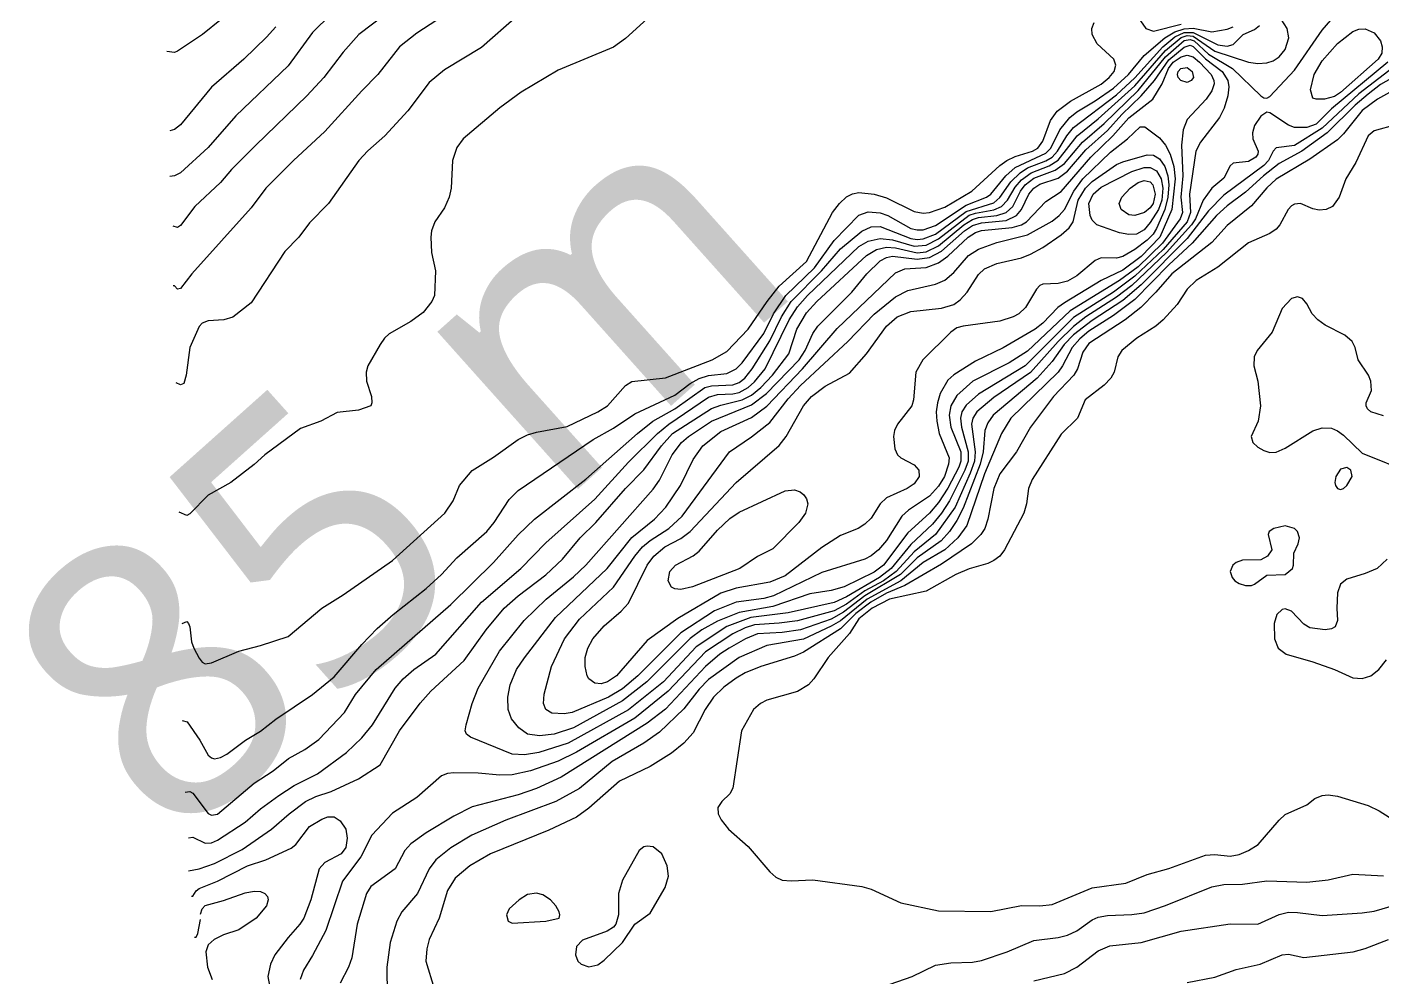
# Model space of a CAD drawing. Extents: x 474277 to 475042, y 254928 to 255625.
# Drawn here: x 474279.16 to 474313.04, y 255362.24 to 255386 of the extents above; entities that cross this region are included whole.
import ezdxf

# ---------------------------------------------------------------- set-up
doc = ezdxf.new("R2010")
doc.units = 0
doc.header["$MEASUREMENT"] = 0
doc.layers.add('BaseMapV2_DTM_export_MonNov09090547073261 — entities', color=1, linetype='CONTINUOUS')
doc.styles.get("Standard").update_dxf_attribs({"font": 'romans.shx'})

msp = doc.modelspace()

# ---------------------------------------------------------------- linework, layer by layer
at = {"layer": 'BaseMapV2_DTM_export_MonNov09090547073261 — entities', "color": 15, "linetype": 'Continuous', "true_color": 0xb7484b}
for points in [[(474288.438, 255386.571, 84.75), (474287.45, 255385.816, 84.75), (474287.058, 255385.374, 84.75), (474286.573, 255384.742, 84.75), (474286.145, 255384.282, 84.75), (474284.869, 255383.055, 84.75), (474284.265, 255382.442, 84.75), (474283.991, 255382.116, 84.75), (474283.351, 255381.522, 84.75), (474282.994, 255381.042, 84.75), (474282.918, 255380.996, 84.75), (474282.803, 255381.031, 84.75)], [(474289.898, 255386.506, 84.5), (474288.898, 255385.85, 84.5), (474288.463, 255385.509, 84.5), (474287.918, 255384.819, 84.5), (474287.518, 255384.415, 84.5), (474286.598, 255383.391, 84.5), (474285.814, 255382.672, 84.5), (474285.119, 255381.982, 84.5), (474284.758, 255381.488, 84.5), (474283.271, 255379.835, 84.5), (474282.994, 255379.467, 84.5), (474282.918, 255379.453, 84.5), (474282.841, 255379.538, 84.5), (474282.803, 255379.538, 84.5)], [(474284.015, 255386.199, 85.5), (474283.539, 255385.816, 85.5), (474282.918, 255385.399, 85.5), (474282.841, 255385.366, 85.5), (474282.649, 255385.396, 85.5)], [(474286.752, 255386.328, 85), (474286.291, 255385.87, 85), (474285.678, 255385.038, 85), (474284.375, 255383.787, 85), (474283.684, 255382.992, 85), (474282.994, 255382.365, 85), (474282.841, 255382.284, 85), (474282.726, 255382.269, 85)], [(474291.399, 255386.276, 84.25), (474290.509, 255385.49, 84.25), (474289.589, 255384.94, 84.25), (474289.205, 255384.623, 84.25), (474288.668, 255383.915, 84.25), (474288.093, 255383.285, 84.25), (474287.672, 255382.914, 84.25), (474287.443, 255382.672, 84.25), (474286.687, 255381.598, 84.25), (474286.215, 255381.111, 84.25), (474285.943, 255380.755, 84.25), (474285.601, 255380.393, 84.25), (474284.758, 255379.114, 84.25), (474284.298, 255378.75, 84.25), (474284.07, 255378.685, 84.25), (474283.684, 255378.666, 84.25), (474283.531, 255378.6, 84.25), (474283.454, 255378.522, 84.25), (474283.22, 255377.995, 84.25), (474283.129, 255377.305, 84.25), (474283.071, 255377.092, 84.25), (474282.994, 255377.066, 84.25), (474282.879, 255377.116, 84.25)], [(474294.649, 255386.214, 84), (474294.112, 255385.715, 84), (474293.806, 255385.503, 84), (474292.426, 255384.928, 84), (474291.505, 255384.38, 84), (474290.969, 255383.984, 84), (474290.056, 255383.209, 84), (474289.895, 255382.995, 84), (474289.786, 255382.672, 84), (474289.752, 255381.982, 84), (474289.704, 255381.752, 84), (474289.589, 255381.49, 84), (474289.345, 255381.138, 84), (474289.262, 255380.908, 84), (474289.243, 255380.755, 84), (474289.266, 255380.372, 84), (474289.362, 255379.912, 84), (474289.339, 255379.298, 84), (474289.271, 255379.145, 84), (474289.052, 255378.871, 84), (474288.745, 255378.647, 84), (474288.208, 255378.333, 84), (474288.086, 255378.225, 84), (474287.982, 255378.071, 84), (474287.674, 255377.535, 84), (474287.627, 255377.381, 84), (474287.641, 255377.151, 84), (474287.765, 255376.768, 84), (474287.774, 255376.615, 84), (474287.744, 255376.538, 84), (474287.442, 255376.431, 84), (474286.905, 255376.371, 84), (474286.497, 255376.154, 84), (474285.985, 255375.97, 84), (474285.095, 255375.311, 84), (474284.835, 255375.074, 84), (474284.247, 255374.621, 84), (474283.684, 255374.302, 84), (474283.224, 255373.837, 84), (474283.148, 255373.799, 84), (474282.956, 255373.882, 84)], [(474283.033, 255371.093, 84), (474283.148, 255371.145, 84), (474283.187, 255371.094, 84), (474283.226, 255371.017, 84), (474283.269, 255370.634, 84), (474283.321, 255370.48, 84), (474283.454, 255370.229, 84), (474283.531, 255370.134, 84), (474283.608, 255370.09, 84), (474283.761, 255370.11, 84), (474284.451, 255370.407, 84), (474284.988, 255370.543, 84), (474285.678, 255370.775, 84), (474286.521, 255371.482, 84), (474287.058, 255371.812, 84), (474288.285, 255372.675, 84), (474289.596, 255373.854, 84), (474289.807, 255374.161, 84), (474289.964, 255374.544, 84), (474290.279, 255374.924, 84), (474290.815, 255375.253, 84), (474291.429, 255375.697, 84), (474291.659, 255375.811, 84), (474291.889, 255375.882, 84), (474292.656, 255376.019, 84), (474293.422, 255376.39, 84), (474293.658, 255376.538, 84), (474294.112, 255377.046, 84), (474294.266, 255377.142, 84), (474295.109, 255377.238, 84), (474296.278, 255377.688, 84), (474296.643, 255377.898, 84), (474297.179, 255378.452, 84), (474297.648, 255379.145, 84), (474297.952, 255379.528, 84), (474298.635, 255380.142, 84), (474299.286, 255381.368, 84), (474299.454, 255381.598, 84), (474299.633, 255381.763, 84), (474299.786, 255381.84, 84), (474299.94, 255381.868, 84), (474300.323, 255381.831, 84), (474300.63, 255381.734, 84), (474301.32, 255381.397, 84), (474301.55, 255381.349, 84), (474301.703, 255381.367, 84), (474302.087, 255381.507, 84), (474302.762, 255381.905, 84), (474303.467, 255382.548, 84), (474303.638, 255382.672, 84), (474303.85, 255382.773, 84), (474304.282, 255382.902, 84), (474304.412, 255382.979, 84), (474304.54, 255383.153, 84), (474304.727, 255383.669, 84), (474304.898, 255383.899, 84), (474305.23, 255384.151, 84), (474305.997, 255384.576, 84), (474306.195, 255384.742, 84), (474306.321, 255384.896, 84), (474306.366, 255385.049, 84), (474306.316, 255385.202, 84), (474305.895, 255385.586, 84), (474305.767, 255385.816, 84), (474305.766, 255385.969, 84), (474305.824, 255386.122, 84)], [(474283.186, 255364.914, 85), (474283.454, 255364.962, 85), (474283.838, 255365.097, 85), (474284.528, 255365.444, 85), (474285.267, 255365.957, 85), (474285.706, 255366.34, 85), (474286.111, 255366.647, 85), (474286.368, 255366.775, 85), (474286.752, 255366.894, 85), (474287.442, 255367.213, 85), (474287.978, 255367.564, 85), (474288.465, 255368.41, 85), (474288.975, 255369.101, 85), (474289.246, 255369.407, 85), (474290.078, 255370.174, 85), (474290.625, 255370.94, 85), (474291.076, 255371.477, 85), (474291.429, 255371.789, 85), (474292.119, 255372.313, 85), (474292.533, 255372.704, 85), (474292.981, 255373.241, 85), (474293.367, 255373.624, 85), (474294.11, 255374.468, 85), (474294.572, 255374.941, 85), (474295.009, 255375.541, 85), (474295.287, 255375.848, 85), (474296.259, 255376.469, 85), (474296.489, 255376.558, 85), (474297.026, 255376.684, 85), (474297.256, 255376.805, 85), (474297.49, 255376.998, 85), (474297.786, 255377.305, 85), (474298.193, 255377.841, 85), (474298.389, 255378.455, 85), (474298.636, 255378.864, 85), (474298.893, 255379.145, 85), (474300.129, 255380.295, 85), (474300.386, 255380.448, 85), (474300.63, 255380.501, 85), (474300.86, 255380.484, 85), (474301.397, 255380.36, 85), (474301.627, 255380.389, 85), (474301.933, 255380.539, 85), (474302.563, 255381.062, 85), (474302.777, 255381.197, 85), (474302.93, 255381.243, 85), (474303.39, 255381.291, 85), (474303.623, 255381.368, 85), (474303.788, 255381.522, 85), (474303.98, 255381.905, 85), (474304.094, 255382.059, 85), (474304.31, 255382.225, 85), (474304.847, 255382.426, 85), (474305.077, 255382.595, 85), (474305.529, 255383.132, 85), (474306.074, 255383.594, 85), (474306.917, 255384.423, 85), (474307.607, 255385.263, 85), (474308.067, 255385.666, 85), (474308.221, 255385.694, 85), (474308.319, 255385.662, 85), (474308.681, 255385.33, 85), (474309.276, 255384.972, 85), (474309.984, 255384.285, 85), (474310.061, 255384.236, 85), (474310.138, 255384.229, 85), (474310.214, 255384.268, 85), (474310.828, 255384.931, 85), (474311.518, 255385.931, 85), (474311.901, 255386.37, 85)], [(474283.186, 255365.743, 84.75), (474283.301, 255365.753, 84.75), (474283.608, 255365.602, 84.75), (474283.761, 255365.613, 84.75), (474283.914, 255365.681, 84.75), (474284.605, 255366.131, 84.75), (474284.988, 255366.461, 84.75), (474285.447, 255366.8, 84.75), (474285.831, 255367.046, 84.75), (474286.411, 255367.337, 84.75), (474287.135, 255367.873, 84.75), (474287.518, 255368.241, 84.75), (474287.787, 255368.564, 84.75), (474288.357, 255369.484, 84.75), (474288.551, 255369.714, 84.75), (474288.819, 255369.944, 84.75), (474289.372, 255370.327, 84.75), (474290.509, 255371.631, 84.75), (474291.494, 255372.474, 84.75), (474292.119, 255373.115, 84.75), (474293.346, 255374.201, 84.75), (474294.189, 255375.132, 84.75), (474294.906, 255375.848, 84.75), (474295.192, 255376.078, 84.75), (474296.183, 255376.753, 84.75), (474296.413, 255376.817, 84.75), (474296.796, 255376.838, 84.75), (474296.949, 255376.873, 84.75), (474297.177, 255376.998, 84.75), (474297.333, 255377.137, 84.75), (474297.601, 255377.458, 84.75), (474298.197, 255378.685, 84.75), (474298.406, 255379.009, 84.75), (474298.654, 255379.298, 84.75), (474299.94, 255380.522, 84.75), (474300.17, 255380.652, 84.75), (474300.477, 255380.717, 84.75), (474300.783, 255380.684, 84.75), (474301.32, 255380.525, 84.75), (474301.627, 255380.555, 84.75), (474301.933, 255380.71, 84.75), (474302.7, 255381.299, 84.75), (474302.854, 255381.356, 84.75), (474303.314, 255381.435, 84.75), (474303.506, 255381.522, 84.75), (474303.656, 255381.675, 84.75), (474303.85, 255382.005, 84.75), (474304.004, 255382.19, 84.75), (474304.245, 255382.365, 84.75), (474304.694, 255382.533, 84.75), (474304.924, 255382.676, 84.75), (474305.394, 255383.285, 84.75), (474305.921, 255383.71, 84.75), (474306.841, 255384.538, 84.75), (474307.607, 255385.417, 84.75), (474307.991, 255385.742, 84.75), (474308.144, 255385.792, 84.75), (474308.298, 255385.778, 84.75), (474308.834, 255385.401, 84.75), (474309.678, 255385.125, 84.75), (474309.908, 255385.094, 84.75), (474310.138, 255385.112, 84.75), (474310.291, 255385.163, 84.75), (474310.444, 255385.261, 84.75), (474310.598, 255385.448, 84.75), (474310.684, 255385.739, 84.75), (474310.64, 255385.969, 84.75), (474310.498, 255386.199, 84.75)], [(474306.846, 255386.352, 84), (474307.112, 255385.969, 84), (474307.301, 255385.904, 84), (474307.991, 255386.08, 84)], [(474285.371, 255386.013, 85.25), (474285.141, 255385.749, 85.25), (474284.573, 255385.202, 85.25), (474283.761, 255384.502, 85.25), (474282.994, 255383.564, 85.25), (474282.841, 255383.442, 85.25), (474282.726, 255383.407, 85.25)], [(474283.033, 255368.67, 84.25), (474283.155, 255368.64, 84.25), (474283.472, 255368.18, 84.25), (474283.684, 255367.802, 84.25), (474283.761, 255367.735, 84.25), (474283.838, 255367.713, 84.25), (474283.991, 255367.751, 84.25), (474284.145, 255367.834, 84.25), (474284.617, 255368.18, 84.25), (474284.988, 255368.403, 84.25), (474285.371, 255368.705, 84.25), (474286.291, 255369.32, 84.25), (474286.828, 255369.764, 84.25), (474287.518, 255370.571, 84.25), (474287.902, 255370.968, 84.25), (474288.301, 255371.324, 84.25), (474289.128, 255371.97, 84.25), (474289.51, 255372.321, 84.25), (474289.895, 255372.739, 84.25), (474290.645, 255373.394, 84.25), (474290.828, 255373.624, 84.25), (474291.199, 255374.199, 84.25), (474291.429, 255374.422, 84.25), (474293.303, 255375.694, 84.25), (474293.806, 255375.981, 84.25), (474294.342, 255376.338, 84.25), (474295.339, 255376.806, 84.25), (474295.723, 255377.094, 84.25), (474295.953, 255377.221, 84.25), (474296.183, 255377.292, 84.25), (474296.643, 255377.348, 84.25), (474296.879, 255377.458, 84.25), (474297.029, 255377.611, 84.25), (474297.563, 255378.348, 84.25), (474297.806, 255378.838, 84.25), (474298.116, 255379.298, 84.25), (474298.832, 255379.988, 84.25), (474299.326, 255380.671, 84.25), (474299.94, 255381.299, 84.25), (474300.17, 255381.385, 84.25), (474300.477, 255381.362, 84.25), (474300.668, 255381.292, 84.25), (474301.243, 255380.973, 84.25), (474301.397, 255380.935, 84.25), (474301.55, 255380.939, 84.25), (474301.857, 255381.048, 84.25), (474302.623, 255381.551, 84.25), (474303.134, 255381.752, 84.25), (474303.237, 255381.831, 84.25), (474303.616, 255382.289, 84.25), (474303.85, 255382.497, 84.25), (474304.617, 255382.85, 84.25), (474304.735, 255382.979, 84.25), (474304.964, 255383.439, 84.25), (474305.209, 255383.745, 84.25), (474305.384, 255383.885, 84.25), (474305.844, 255384.157, 84.25), (474306.304, 255384.476, 84.25), (474306.678, 255384.819, 84.25), (474307.071, 255385.295, 84.25), (474307.583, 255385.739, 84.25), (474307.837, 255385.888, 84.25), (474308.067, 255385.962, 84.25), (474308.298, 255385.977, 84.25), (474308.758, 255385.883, 84.25), (474309.141, 255385.955, 84.25), (474309.294, 255386.011, 84.25)], [(474283.109, 255366.877, 84.5), (474283.224, 255366.895, 84.5), (474283.301, 255366.858, 84.5), (474283.684, 255366.351, 84.5), (474283.761, 255366.308, 84.5), (474283.914, 255366.33, 84.5), (474284.835, 255367.102, 84.5), (474285.303, 255367.413, 84.5), (474285.687, 255367.72, 84.5), (474286.099, 255367.95, 84.5), (474286.445, 255368.198, 84.5), (474287.085, 255368.87, 84.5), (474287.365, 255369.321, 84.5), (474287.88, 255369.944, 84.5), (474289.742, 255371.571, 84.5), (474290.815, 255372.618, 84.5), (474291.429, 255373.313, 84.5), (474291.84, 255373.701, 84.5), (474293.116, 255374.708, 84.5), (474294.407, 255375.848, 84.5), (474294.797, 255376.154, 84.5), (474295.339, 255376.46, 84.5), (474296.095, 255376.998, 84.5), (474296.259, 255377.04, 84.5), (474296.796, 255377.065, 84.5), (474296.949, 255377.124, 84.5), (474297.092, 255377.228, 84.5), (474297.275, 255377.458, 84.5), (474297.716, 255378.158, 84.5), (474298.009, 255378.761, 84.5), (474298.253, 255379.145, 84.5), (474299.007, 255379.912, 84.5), (474299.48, 255380.46, 84.5), (474300.016, 255380.9, 84.5), (474300.247, 255381.008, 84.5), (474300.477, 255381.016, 84.5), (474301.243, 255380.721, 84.5), (474301.397, 255380.693, 84.5), (474301.55, 255380.709, 84.5), (474301.857, 255380.83, 84.5), (474302.623, 255381.396, 84.5), (474303.314, 255381.615, 84.5), (474303.467, 255381.745, 84.5), (474303.742, 255382.135, 84.5), (474303.971, 255382.365, 84.5), (474304.157, 255382.485, 84.5), (474304.617, 255382.661, 84.5), (474304.77, 255382.755, 84.5), (474304.909, 255382.902, 84.5), (474305.134, 255383.285, 84.5), (474305.307, 255383.492, 84.5), (474306.381, 255384.307, 84.5), (474306.841, 255384.734, 84.5), (474307.535, 255385.509, 84.5), (474307.837, 255385.762, 84.5), (474308.067, 255385.867, 84.5), (474308.298, 255385.873, 84.5), (474308.911, 255385.56, 84.5), (474309.141, 255385.53, 84.5), (474309.294, 255385.573, 84.5), (474309.542, 255385.816, 84.5), (474309.831, 255385.947, 84.5), (474309.955, 255386.046, 84.5)], [(474311.579, 255384.205, 85.25), (474311.365, 255384.201, 85.25), (474311.288, 255384.23, 85.25), (474311.228, 255384.435, 85.25), (474311.318, 255384.819, 85.25), (474311.518, 255385.159, 85.25), (474311.901, 255385.598, 85.25), (474312.285, 255385.896, 85.25), (474312.438, 255385.955, 85.25), (474312.591, 255385.962, 85.25), (474312.821, 255385.864, 85.25), (474312.974, 255385.662, 85.25), (474313.02, 255385.509, 85.25), (474313.01, 255385.356, 85.25), (474312.921, 255385.202, 85.25), (474311.978, 255384.372, 85.25), (474311.825, 255384.272, 85.25), (474311.579, 255384.205, 85.25)], [(474291.946, 255367.873, 85.25), (474291.582, 255367.815, 85.25), (474291.275, 255367.828, 85.25), (474290.239, 255368.257, 85.25), (474290.133, 255368.333, 85.25), (474290.102, 255368.41, 85.25), (474290.129, 255368.564, 85.25), (474290.277, 255369.1, 85.25), (474290.425, 255369.484, 85.25), (474290.965, 255370.404, 85.25), (474291.576, 255371.171, 85.25), (474292.131, 255371.707, 85.25), (474292.809, 255372.26, 85.25), (474293.118, 255372.551, 85.25), (474294.803, 255374.458, 85.25), (474294.956, 255374.683, 85.25), (474295.276, 255375.311, 85.25), (474295.507, 255375.618, 85.25), (474295.684, 255375.771, 85.25), (474296.256, 255376.154, 85.25), (474297.256, 255376.565, 85.25), (474297.631, 255376.845, 85.25), (474298.453, 255377.688, 85.25), (474298.599, 255377.918, 85.25), (474298.79, 255378.349, 85.25), (474298.913, 255378.531, 85.25), (474299.764, 255379.375, 85.25), (474300.143, 255379.835, 85.25), (474300.477, 255380.16, 85.25), (474300.63, 255380.245, 85.25), (474300.783, 255380.277, 85.25), (474301.397, 255380.203, 85.25), (474301.703, 255380.242, 85.25), (474302.01, 255380.404, 85.25), (474302.579, 255380.908, 85.25), (474302.777, 255381.047, 85.25), (474303.007, 255381.111, 85.25), (474303.62, 255381.167, 85.25), (474303.88, 255381.292, 85.25), (474304.003, 255381.445, 85.25), (474304.186, 255381.829, 85.25), (474304.31, 255381.975, 85.25), (474304.464, 255382.074, 85.25), (474304.924, 255382.23, 85.25), (474305.154, 255382.405, 85.25), (474305.614, 255382.933, 85.25), (474306.151, 255383.418, 85.25), (474306.515, 255383.822, 85.25), (474306.999, 255384.282, 85.25), (474307.325, 255384.666, 85.25), (474307.684, 255385.19, 85.25), (474308.067, 255385.503, 85.25), (474308.221, 255385.549, 85.25), (474308.298, 255385.52, 85.25), (474308.604, 255385.214, 85.25), (474309.018, 255384.896, 85.25), (474309.164, 255384.666, 85.25), (474309.189, 255384.512, 85.25), (474309.164, 255384.282, 85.25), (474309.066, 255383.975, 85.25), (474308.949, 255383.745, 85.25), (474308.477, 255383.132, 85.25), (474308.359, 255382.902, 85.25), (474308.207, 255381.829, 85.25), (474308.227, 255381.368, 85.25), (474308.142, 255381.138, 85.25), (474307.545, 255380.448, 85.25), (474306.841, 255379.781, 85.25), (474306.304, 255379.381, 85.25), (474305.307, 255378.745, 85.25), (474304.099, 255377.535, 85.25), (474302.93, 255376.827, 85.25), (474302.623, 255376.553, 85.25), (474302.516, 255376.384, 85.25), (474302.483, 255376.231, 85.25), (474302.51, 255376.001, 85.25), (474302.676, 255375.388, 85.25), (474302.669, 255375.158, 85.25), (474302.593, 255374.928, 85.25), (474302.206, 255374.161, 85.25), (474302.009, 255373.854, 85.25), (474301.78, 255373.581, 85.25), (474301.243, 255373.072, 85.25), (474300.745, 255372.474, 85.25), (474300.458, 255372.244, 85.25), (474299.633, 255371.76, 85.25), (474299.326, 255371.62, 85.25), (474298.176, 255371.364, 85.25), (474297.239, 255371.247, 85.25), (474296.643, 255371.023, 85.25), (474295.876, 255370.516, 85.25), (474295.057, 255369.637, 85.25), (474294.189, 255368.936, 85.25), (474292.679, 255368.103, 85.25), (474291.946, 255367.873, 85.25)], [(474313.161, 255385.126, 85), (474311.748, 255383.959, 85), (474311.365, 255383.577, 85), (474311.135, 255383.495, 85), (474310.828, 255383.495, 85), (474310.674, 255383.554, 85), (474310.214, 255383.861, 85), (474310.138, 255383.875, 85), (474309.984, 255383.78, 85), (474309.831, 255383.548, 85), (474309.774, 255383.362, 85), (474309.79, 255383.209, 85), (474309.916, 255382.902, 85), (474309.909, 255382.825, 85), (474309.857, 255382.749, 85), (474309.678, 255382.647, 85), (474309.294, 255382.599, 85), (474309.218, 255382.536, 85), (474309.064, 255382.232, 85), (474308.758, 255381.977, 85), (474308.545, 255381.675, 85), (474308.353, 255381.215, 85), (474308.255, 255381.062, 85), (474307.625, 255380.372, 85), (474306.764, 255379.547, 85), (474306.381, 255379.251, 85), (474305.614, 255378.763, 85), (474305.307, 255378.523, 85), (474304.922, 255378.148, 85), (474304.234, 255377.368, 85), (474303.314, 255376.745, 85), (474302.892, 255376.384, 85), (474302.793, 255376.231, 85), (474302.757, 255376.078, 85), (474302.849, 255375.388, 85), (474302.828, 255375.158, 85), (474302.721, 255374.851, 85), (474302.345, 255374.008, 85), (474301.857, 255373.323, 85), (474301.32, 255372.887, 85), (474300.871, 255372.397, 85), (474300.557, 255372.167, 85), (474300.093, 255371.912, 85), (474299.633, 255371.583, 85), (474299.326, 255371.413, 85), (474298.406, 255371.167, 85), (474297.946, 255371.101, 85), (474297.333, 255371.067, 85), (474297.103, 255370.992, 85), (474296.796, 255370.836, 85), (474296.106, 255370.388, 85), (474295.178, 255369.407, 85), (474294.342, 255368.727, 85), (474292.886, 255367.883, 85), (474292.426, 255367.659, 85), (474291.735, 255367.417, 85), (474291.275, 255367.317, 85), (474290.969, 255367.305, 85), (474290.432, 255367.359, 85), (474289.819, 255367.363, 85), (474289.665, 255367.347, 85), (474289.512, 255367.289, 85), (474288.898, 255366.749, 85), (474288.285, 255366.356, 85), (474287.77, 255365.803, 85), (474287.498, 255365.266, 85), (474287.035, 255364.653, 85), (474286.625, 255363.426, 85), (474286.291, 255362.797, 85), (474286.06, 255362.429, 85), (474285.981, 255362.199, 85)], [(474313.435, 255385.105, 84.75), (474312.438, 255384.336, 84.75), (474311.518, 255383.48, 84.75), (474310.828, 255383.041, 84.75), (474310.368, 255382.983, 84.75), (474310.291, 255382.901, 84.75), (474310.174, 255382.672, 84.75), (474310.061, 255382.546, 84.75), (474309.064, 255381.807, 84.75), (474308.681, 255381.41, 84.75), (474308.144, 255380.721, 84.75), (474306.994, 255379.56, 84.75), (474306.534, 255379.174, 84.75), (474305.767, 255378.672, 84.75), (474305.307, 255378.309, 84.75), (474305.074, 255378.071, 84.75), (474304.77, 255377.642, 84.75), (474304.393, 255377.228, 84.75), (474303.298, 255376.308, 84.75), (474303.16, 255376.113, 84.75), (474303.088, 255375.924, 84.75), (474303.045, 255375.388, 84.75), (474302.971, 255375.081, 84.75), (474302.547, 255373.982, 84.75), (474302.393, 255373.672, 84.75), (474302.204, 255373.394, 84.75), (474302.001, 255373.164, 84.75), (474301.397, 255372.737, 84.75), (474300.982, 255372.321, 84.75), (474300.093, 255371.792, 84.75), (474299.556, 255371.379, 84.75), (474299.25, 255371.207, 84.75), (474298.483, 255370.934, 84.75), (474298.023, 255370.87, 84.75), (474297.409, 255370.834, 84.75), (474297.106, 255370.71, 84.75), (474296.699, 255370.48, 84.75), (474296.466, 255370.327, 84.75), (474296.106, 255370.019, 84.75), (474295.109, 255368.957, 84.75), (474294.649, 255368.601, 84.75), (474292.502, 255367.253, 84.75), (474291.889, 255366.976, 84.75), (474291.429, 255366.817, 84.75), (474290.279, 255366.514, 84.75), (474289.819, 255366.279, 84.75), (474289.128, 255365.866, 84.75), (474288.745, 255365.586, 84.75), (474288.597, 255365.42, 84.75), (474288.354, 255364.96, 84.75), (474287.748, 255364.521, 84.75), (474287.641, 255364.346, 84.75), (474287.405, 255363.58, 84.75), (474287.275, 255362.736, 84.75), (474287.192, 255362.506, 84.75), (474286.982, 255362.103, 84.75)], [(474292.33, 255368.333, 85.5), (474291.965, 255368.29, 85.5), (474291.659, 255368.332, 85.5), (474291.441, 255368.487, 85.5), (474291.264, 255368.717, 85.5), (474291.182, 255368.947, 85.5), (474291.172, 255369.254, 85.5), (474291.232, 255369.56, 85.5), (474291.387, 255369.944, 85.5), (474291.582, 255370.239, 85.5), (474292.358, 255371.247, 85.5), (474293.652, 255372.469, 85.5), (474294.266, 255373.244, 85.5), (474294.833, 255373.701, 85.5), (474295.118, 255374.008, 85.5), (474295.486, 255374.544, 85.5), (474295.799, 255375.192, 85.5), (474296.045, 255375.541, 85.5), (474296.489, 255375.894, 85.5), (474297.256, 255376.243, 85.5), (474297.64, 255376.532, 85.5), (474298.535, 255377.458, 85.5), (474299.403, 255378.467, 85.5), (474300.86, 255379.862, 85.5), (474301.09, 255379.965, 85.5), (474301.627, 255379.999, 85.5), (474301.933, 255380.108, 85.5), (474302.163, 255380.277, 85.5), (474302.67, 255380.755, 85.5), (474302.854, 255380.874, 85.5), (474303.007, 255380.917, 85.5), (474303.774, 255380.991, 85.5), (474304.004, 255381.062, 85.5), (474304.133, 255381.138, 85.5), (474304.617, 255381.643, 85.5), (474305, 255381.896, 85.5), (474305.735, 255382.749, 85.5), (474306.29, 255383.285, 85.5), (474306.687, 255383.735, 85.5), (474307.288, 255384.205, 85.5), (474307.518, 255384.589, 85.5), (474307.679, 255384.972, 85.5), (474307.799, 255385.126, 85.5), (474307.991, 255385.257, 85.5), (474308.144, 255385.304, 85.5), (474308.298, 255385.26, 85.5), (474308.455, 255385.126, 85.5), (474308.748, 255384.819, 85.5), (474308.815, 255384.666, 85.5), (474308.816, 255384.589, 85.5), (474308.758, 255384.415, 85.5), (474308.622, 255384.205, 85.5), (474308.144, 255383.696, 85.5), (474308.042, 255383.439, 85.5), (474308.003, 255383.055, 85.5), (474308.036, 255382.289, 85.5), (474307.988, 255381.752, 85.5), (474308.027, 255381.368, 85.5), (474307.974, 255381.215, 85.5), (474307.525, 255380.602, 85.5), (474306.917, 255380.012, 85.5), (474306.457, 255379.671, 85.5), (474305.223, 255378.915, 85.5), (474304.157, 255377.901, 85.5), (474303.697, 255377.609, 85.5), (474302.793, 255377.151, 85.5), (474302.393, 255376.794, 85.5), (474302.239, 255376.538, 85.5), (474302.195, 255376.308, 85.5), (474302.24, 255376, 85.5), (474302.487, 255375.388, 85.5), (474302.488, 255375.158, 85.5), (474302.439, 255375.004, 85.5), (474302.163, 255374.478, 85.5), (474301.933, 255374.118, 85.5), (474301.703, 255373.856, 85.5), (474301.167, 255373.365, 85.5), (474300.555, 255372.551, 85.5), (474300.323, 255372.378, 85.5), (474299.576, 255372.014, 85.5), (474299.25, 255371.922, 85.5), (474298.713, 255371.837, 85.5), (474297.793, 255371.519, 85.5), (474296.949, 255371.373, 85.5), (474296.413, 255371.155, 85.5), (474296.02, 255370.94, 85.5), (474295.723, 255370.724, 85.5), (474294.644, 255369.637, 85.5), (474294.036, 255369.163, 85.5), (474292.809, 255368.487, 85.5), (474292.33, 255368.333, 85.5)], [(474313.435, 255384.83, 84.5), (474312.975, 255384.566, 84.5), (474312.668, 255384.328, 84.5), (474312.339, 255384.052, 84.5), (474311.642, 255383.362, 84.5), (474311.007, 255382.902, 84.5), (474310.444, 255382.597, 84.5), (474310.05, 255382.289, 84.5), (474309.601, 255381.882, 84.5), (474309.141, 255381.54, 84.5), (474308.881, 255381.292, 84.5), (474308.273, 255380.602, 84.5), (474307.684, 255380.064, 84.5), (474306.841, 255379.196, 84.5), (474306.304, 255378.797, 84.5), (474305.691, 255378.401, 84.5), (474305.46, 255378.212, 84.5), (474305.271, 255377.995, 84.5), (474305.03, 255377.535, 84.5), (474304.918, 255377.381, 84.5), (474303.738, 255376.231, 84.5), (474303.508, 255375.848, 84.5), (474303.084, 255374.84, 84.5), (474302.64, 255373.547, 84.5), (474302.412, 255373.241, 84.5), (474302.087, 255372.936, 84.5), (474301.55, 255372.623, 84.5), (474300.992, 255372.167, 84.5), (474300.15, 255371.707, 84.5), (474299.48, 255371.164, 84.5), (474299.25, 255371.029, 84.5), (474298.56, 255370.701, 84.5), (474297.64, 255370.546, 84.5), (474296.949, 255370.246, 84.5), (474296.183, 255369.7, 84.5), (474295.953, 255369.455, 84.5), (474295.569, 255368.965, 84.5), (474294.956, 255368.381, 84.5), (474294.572, 255368.105, 84.5), (474293.778, 255367.643, 84.5), (474292.962, 255366.972, 84.5), (474292.371, 255366.647, 84.5), (474291.122, 255366.18, 84.5), (474290.274, 255365.803, 84.5), (474289.742, 255365.493, 84.5), (474289.367, 255365.19, 84.5), (474289.208, 255364.96, 84.5), (474288.909, 255364.346, 84.5), (474288.525, 255363.886, 84.5), (474288.397, 255363.656, 84.5), (474288.233, 255363.12, 84.5), (474288.143, 255362.506, 84.5), (474288.155, 255361.816, 84.5)], [(474308.248, 255384.666, 85.75), (474308.144, 255384.621, 85.75), (474307.983, 255384.666, 85.75), (474307.92, 255384.742, 85.75), (474307.904, 255384.819, 85.75), (474307.92, 255384.896, 85.75), (474307.984, 255384.972, 85.75), (474308.144, 255384.993, 85.75), (474308.266, 255384.896, 85.75), (474308.301, 255384.742, 85.75), (474308.248, 255384.666, 85.75)], [(474313.665, 255384.627, 84.25), (474312.898, 255384.202, 84.25), (474312.515, 255383.922, 84.25), (474312.055, 255383.339, 84.25), (474311.901, 255383.19, 84.25), (474311.211, 255382.704, 84.25), (474310.368, 255382.202, 84.25), (474310.138, 255381.983, 84.25), (474309.754, 255381.534, 84.25), (474309.141, 255381.048, 84.25), (474308.758, 255380.623, 84.25), (474307.761, 255379.837, 84.25), (474307.365, 255379.375, 84.25), (474306.987, 255378.991, 84.25), (474306.597, 255378.685, 84.25), (474305.691, 255378.094, 84.25), (474305.537, 255377.878, 84.25), (474305.405, 255377.458, 84.25), (474305.314, 255377.305, 84.25), (474304.806, 255376.768, 84.25), (474304.229, 255376.001, 84.25), (474303.881, 255375.388, 84.25), (474303.467, 255374.84, 84.25), (474303.313, 255374.468, 84.25), (474303.16, 255373.701, 84.25), (474303.088, 255373.471, 84.25), (474302.991, 255373.317, 84.25), (474302.754, 255373.087, 84.25), (474302.01, 255372.579, 84.25), (474301.09, 255372.05, 84.25), (474300.63, 255371.858, 84.25), (474300.238, 255371.631, 84.25), (474299.863, 255371.347, 84.25), (474299.48, 255370.964, 84.25), (474298.56, 255370.376, 84.25), (474298.33, 255370.278, 84.25), (474297.495, 255370.02, 84.25), (474297.103, 255369.86, 84.25), (474296.873, 255369.733, 84.25), (474296.566, 255369.504, 84.25), (474296.313, 255369.254, 84.25), (474296.098, 255368.947, 84.25), (474295.799, 255368.363, 84.25), (474295.566, 255368.103, 84.25), (474295.263, 255367.855, 84.25), (474294.726, 255367.52, 84.25), (474293.959, 255367.155, 84.25), (474293.192, 255366.477, 84.25), (474292.886, 255366.255, 84.25), (474292.196, 255365.928, 84.25), (474290.739, 255365.34, 84.25), (474290.221, 255365.036, 84.25), (474289.853, 255364.73, 84.25), (474289.665, 255364.425, 84.25), (474289.451, 255363.733, 84.25), (474289.205, 255363.196, 84.25), (474289.142, 255362.966, 84.25), (474289.122, 255362.659, 84.25), (474289.325, 255361.969, 84.25)], [(474292.778, 255368.87, 85.75), (474292.579, 255368.837, 85.75), (474292.272, 255368.857, 85.75), (474292.122, 255368.947, 85.75), (474292.058, 255369.1, 85.75), (474292.08, 255369.33, 85.75), (474292.264, 255370.02, 85.75), (474292.589, 255370.71, 85.75), (474292.962, 255371.202, 85.75), (474293.806, 255372.004, 85.75), (474294.342, 255372.782, 85.75), (474294.533, 255373.011, 85.75), (474294.726, 255373.171, 85.75), (474295.196, 255373.471, 85.75), (474295.523, 255373.778, 85.75), (474296.707, 255375.388, 85.75), (474297.256, 255375.76, 85.75), (474297.716, 255376.122, 85.75), (474298.176, 255376.708, 85.75), (474298.483, 255377.046, 85.75), (474299.668, 255378.148, 85.75), (474300.323, 255378.827, 85.75), (474300.86, 255379.262, 85.75), (474301.167, 255379.423, 85.75), (474301.857, 255379.577, 85.75), (474302.087, 255379.678, 85.75), (474302.317, 255379.871, 85.75), (474302.68, 255380.295, 85.75), (474302.93, 255380.456, 85.75), (474303.39, 255380.623, 85.75), (474304.157, 255380.813, 85.75), (474304.77, 255381.157, 85.75), (474304.945, 255381.292, 85.75), (474305.077, 255381.445, 85.75), (474305.317, 255381.905, 85.75), (474305.54, 255382.212, 85.75), (474306.227, 255382.876, 85.75), (474306.653, 255383.209, 85.75), (474306.974, 255383.515, 85.75), (474307.084, 255383.515, 85.75), (474307.454, 255383.236, 85.75), (474307.607, 255383.053, 85.75), (474307.724, 255382.825, 85.75), (474307.815, 255382.519, 85.75), (474307.847, 255382.212, 85.75), (474307.766, 255381.445, 85.75), (474307.463, 255380.755, 85.75), (474306.994, 255380.266, 85.75), (474306.534, 255379.927, 85.75), (474305.997, 255379.671, 85.75), (474305.077, 255379.113, 85.75), (474304.913, 255378.991, 85.75), (474304.54, 255378.607, 85.75), (474304.349, 255378.455, 85.75), (474303.544, 255377.986, 85.75), (474302.854, 255377.655, 85.75), (474302.317, 255377.315, 85.75), (474302.163, 255377.178, 85.75), (474301.975, 255376.845, 85.75), (474301.905, 255376.615, 85.75), (474301.876, 255376.384, 85.75), (474301.889, 255376.154, 85.75), (474301.951, 255375.848, 85.75), (474302.196, 255375.234, 85.75), (474302.183, 255375.081, 85.75), (474302.08, 255374.774, 85.75), (474301.933, 255374.529, 85.75), (474301.703, 255374.279, 85.75), (474301.179, 255373.931, 85.75), (474301.013, 255373.783, 85.75), (474300.63, 255373.171, 85.75), (474300.432, 255372.934, 85.75), (474300.247, 255372.786, 85.75), (474300.093, 255372.708, 85.75), (474299.02, 255372.375, 85.75), (474297.809, 255371.784, 85.75), (474297.563, 255371.724, 85.75), (474296.873, 255371.631, 85.75), (474296.336, 255371.414, 85.75), (474295.493, 255370.859, 85.75), (474294.418, 255369.79, 85.75), (474294.036, 255369.461, 85.75), (474293.683, 255369.254, 85.75), (474292.778, 255368.87, 85.75)], [(474313.358, 255383.56, 84), (474312.821, 255383.413, 84), (474312.668, 255383.286, 84), (474312.361, 255382.621, 84), (474312.11, 255382.212, 84), (474311.942, 255381.752, 84), (474311.774, 255381.522, 84), (474311.616, 255381.445, 84), (474311.441, 255381.432, 84), (474311.288, 255381.463, 84), (474310.981, 255381.591, 84), (474310.828, 255381.579, 84), (474310.751, 255381.536, 84), (474310.665, 255381.445, 84), (474310.458, 255381.062, 84), (474310.368, 255380.953, 84), (474310.214, 255380.848, 84), (474309.678, 255380.611, 84), (474308.911, 255380.001, 84), (474308.374, 255379.67, 84), (474308.146, 255379.452, 84), (474307.893, 255379.068, 84), (474307.544, 255378.685, 84), (474307.361, 255378.531, 84), (474306.89, 255378.225, 84), (474306.513, 255377.918, 84), (474306.413, 255377.765, 84), (474306.317, 255377.381, 84), (474306.237, 255377.228, 84), (474306.074, 255377.05, 84), (474305.598, 255376.691, 84), (474305.403, 255376.231, 84), (474305, 255375.828, 84), (474304.273, 255374.698, 84), (474304.18, 255374.468, 84), (474304.132, 255374.084, 84), (474304.066, 255373.854, 84), (474303.583, 255372.934, 84), (474303.465, 255372.781, 84), (474303.314, 255372.667, 84), (474303.16, 255372.596, 84), (474302.7, 255372.462, 84), (474302.367, 255372.321, 84), (474301.627, 255371.906, 84), (474300.711, 255371.707, 84), (474300.276, 255371.477, 84), (474299.94, 255371.214, 84), (474299.71, 255370.85, 84), (474299.171, 255370.25, 84), (474298.82, 255369.714, 84), (474298.682, 255369.56, 84), (474298.406, 255369.397, 84), (474297.64, 255369.182, 84), (474297.486, 255369.098, 84), (474297.312, 255368.947, 84), (474297.008, 255368.41, 84), (474296.796, 255366.979, 84), (474296.719, 255366.837, 84), (474296.514, 255366.647, 84), (474296.418, 255366.493, 84), (474296.426, 255366.34, 84), (474296.502, 255366.187, 84), (474296.686, 255365.957, 84), (474297.179, 255365.521, 84), (474297.716, 255364.893, 84), (474297.87, 255364.756, 84), (474298.023, 255364.683, 84), (474298.253, 255364.661, 84), (474298.79, 255364.692, 84), (474300.016, 255364.523, 84), (474300.247, 255364.453, 84), (474300.993, 255364.116, 84), (474301.933, 255363.912, 84), (474303.237, 255363.895, 84), (474304.004, 255364.05, 84), (474304.464, 255364.035, 84), (474304.77, 255364.07, 84), (474305.767, 255364.486, 84), (474306.611, 255364.608, 84), (474307.147, 255364.82, 84), (474307.684, 255364.972, 84), (474308.604, 255365.306, 84), (474308.834, 255365.321, 84), (474309.218, 255365.282, 84), (474309.448, 255365.322, 84), (474309.678, 255365.421, 84), (474309.922, 255365.573, 84), (474310.444, 255366.179, 84), (474310.598, 255366.318, 84), (474311.135, 255366.561, 84), (474311.338, 255366.723, 84), (474311.521, 255366.8, 84), (474311.671, 255366.811, 84), (474311.901, 255366.777, 84), (474312.668, 255366.544, 84), (474312.943, 255366.417, 84), (474313.511, 255366.055, 84)], [(474293.664, 255369.637, 86), (474293.499, 255369.59, 86), (474293.346, 255369.603, 86), (474293.192, 255369.71, 86), (474293.148, 255369.79, 86), (474293.099, 255370.02, 86), (474293.106, 255370.25, 86), (474293.165, 255370.48, 86), (474293.295, 255370.71, 86), (474293.576, 255371.042, 86), (474294.004, 255371.401, 86), (474294.189, 255371.603, 86), (474294.653, 255372.551, 86), (474294.817, 255372.781, 86), (474295.089, 255373.011, 86), (474295.493, 255373.22, 86), (474295.722, 255373.394, 86), (474296.873, 255374.624, 86), (474297.946, 255375.543, 86), (474298.127, 255375.771, 86), (474298.555, 255376.538, 86), (474298.757, 255376.768, 86), (474299.096, 255377.032, 86), (474299.71, 255377.356, 86), (474300.129, 255377.841, 86), (474300.633, 255378.531, 86), (474300.899, 255378.761, 86), (474301.243, 255378.896, 86), (474302.01, 255378.98, 86), (474302.317, 255379.069, 86), (474302.47, 255379.183, 86), (474302.65, 255379.375, 86), (474302.93, 255379.818, 86), (474303.084, 255379.958, 86), (474303.39, 255380.094, 86), (474304.004, 255380.239, 86), (474304.234, 255380.327, 86), (474304.54, 255380.493, 86), (474305, 255380.811, 86), (474305.197, 255380.985, 86), (474305.297, 255381.138, 86), (474305.422, 255381.675, 86), (474305.608, 255381.982, 86), (474305.767, 255382.141, 86), (474306.381, 255382.568, 86), (474306.534, 255382.64, 86), (474307.147, 255382.811, 86), (474307.301, 255382.8, 86), (474307.454, 255382.711, 86), (474307.591, 255382.519, 86), (474307.665, 255382.289, 86), (474307.688, 255382.059, 86), (474307.663, 255381.752, 86), (474307.585, 255381.445, 86), (474307.377, 255380.968, 86), (474307.297, 255380.832, 86), (474307.147, 255380.675, 86), (474306.841, 255380.445, 86), (474306.534, 255380.271, 86), (474306.381, 255380.231, 86), (474305.997, 255380.234, 86), (474305.844, 255380.173, 86), (474305.384, 255379.788, 86), (474305.154, 255379.653, 86), (474304.924, 255379.595, 86), (474304.54, 255379.58, 86), (474304.464, 255379.545, 86), (474304.376, 255379.452, 86), (474304.109, 255378.991, 86), (474303.937, 255378.838, 86), (474303.798, 255378.761, 86), (474303.467, 255378.656, 86), (474302.548, 255378.531, 86), (474302.393, 255378.483, 86), (474302.24, 255378.379, 86), (474301.536, 255377.688, 86), (474301.366, 255377.381, 86), (474301.304, 255376.691, 86), (474301.266, 255376.538, 86), (474300.908, 255376.078, 86), (474300.835, 255375.924, 86), (474300.806, 255375.771, 86), (474300.84, 255375.464, 86), (474300.909, 255375.311, 86), (474300.993, 255375.234, 86), (474301.32, 255375.06, 86), (474301.439, 255374.928, 86), (474301.447, 255374.774, 86), (474301.32, 255374.586, 86), (474301.152, 255374.468, 86), (474300.63, 255374.237, 86), (474300.477, 255374.084, 86), (474300.247, 255373.732, 86), (474300.093, 255373.581, 86), (474299.92, 255373.471, 86), (474299.48, 255373.292, 86), (474299.02, 255372.998, 86), (474298.1, 255372.285, 86), (474297.716, 255372.131, 86), (474296.873, 255371.983, 86), (474296.489, 255371.851, 86), (474295.416, 255371.22, 86), (474294.649, 255370.672, 86), (474293.885, 255369.79, 86), (474293.664, 255369.637, 86)], [(474306.877, 255380.832, 86.25), (474306.687, 255380.818, 86.25), (474306.457, 255380.862, 86.25), (474305.886, 255381.062, 86.25), (474305.767, 255381.18, 86.25), (474305.72, 255381.292, 86.25), (474305.684, 255381.598, 86.25), (474305.796, 255381.829, 86.25), (474305.997, 255382.001, 86.25), (474306.764, 255382.393, 86.25), (474307.071, 255382.492, 86.25), (474307.224, 255382.493, 86.25), (474307.377, 255382.411, 86.25), (474307.497, 255382.212, 86.25), (474307.539, 255381.982, 86.25), (474307.51, 255381.675, 86.25), (474307.431, 255381.445, 86.25), (474307.224, 255381.117, 86.25), (474307.071, 255380.938, 86.25), (474306.877, 255380.832, 86.25)], [(474307.076, 255381.368, 86.5), (474306.841, 255381.298, 86.5), (474306.687, 255381.313, 86.5), (474306.498, 255381.445, 86.5), (474306.442, 255381.598, 86.5), (474306.511, 255381.752, 86.5), (474306.723, 255381.982, 86.5), (474306.917, 255382.122, 86.5), (474307.071, 255382.17, 86.5), (474307.221, 255382.135, 86.5), (474307.289, 255382.059, 86.5), (474307.342, 255381.829, 86.5), (474307.298, 255381.598, 86.5), (474307.224, 255381.486, 86.5), (474307.076, 255381.368, 86.5)], [(474313.051, 255376.285, 83.75), (474312.733, 255376.384, 83.75), (474312.651, 255376.461, 83.75), (474312.617, 255376.538, 83.75), (474312.62, 255376.615, 83.75), (474312.749, 255376.921, 83.75), (474312.736, 255377.151, 83.75), (474312.679, 255377.305, 83.75), (474312.419, 255377.688, 83.75), (474312.343, 255377.995, 83.75), (474312.266, 255378.148, 83.75), (474312.087, 255378.301, 83.75), (474311.595, 255378.553, 83.75), (474311.411, 255378.685, 83.75), (474311.268, 255378.838, 83.75), (474311.135, 255379.088, 83.75), (474311.025, 255379.222, 83.75), (474310.905, 255379.263, 83.75), (474310.751, 255379.218, 83.75), (474310.521, 255378.968, 83.75), (474310.273, 255378.378, 83.75), (474309.896, 255377.918, 83.75), (474309.821, 255377.765, 83.75), (474309.811, 255377.535, 83.75), (474309.913, 255377.151, 83.75), (474309.979, 255376.538, 83.75), (474309.922, 255376.154, 83.75), (474309.743, 255375.771, 83.75), (474309.788, 255375.618, 83.75), (474309.908, 255375.506, 83.75), (474310.061, 255375.418, 83.75), (474310.214, 255375.374, 83.75), (474310.368, 255375.378, 83.75), (474310.598, 255375.475, 83.75), (474311.288, 255375.914, 83.75), (474311.518, 255375.988, 83.75), (474311.748, 255375.979, 83.75), (474311.901, 255375.914, 83.75), (474312.055, 255375.803, 83.75), (474312.515, 255375.358, 83.75), (474313.761, 255374.851, 83.75)], [(474311.978, 255374.449, 83.75), (474312.055, 255374.472, 83.75), (474312.138, 255374.544, 83.75), (474312.264, 255374.774, 83.75), (474312.232, 255374.928, 83.75), (474312.131, 255374.995, 83.75), (474311.978, 255374.958, 83.75), (474311.861, 255374.774, 83.75), (474311.835, 255374.621, 83.75), (474311.854, 255374.544, 83.75), (474311.901, 255374.474, 83.75), (474311.978, 255374.449, 83.75)], [(474295.784, 255372.014, 86.25), (474295.493, 255371.943, 86.25), (474295.339, 255371.96, 86.25), (474295.263, 255372.004, 86.25), (474295.177, 255372.167, 86.25), (474295.218, 255372.397, 86.25), (474295.356, 255372.551, 86.25), (474295.799, 255372.786, 86.25), (474295.953, 255372.904, 86.25), (474296.413, 255373.432, 86.25), (474296.719, 255373.721, 86.25), (474296.949, 255373.881, 86.25), (474298.1, 255374.412, 86.25), (474298.33, 255374.438, 86.25), (474298.474, 255374.391, 86.25), (474298.568, 255374.314, 86.25), (474298.636, 255374.212, 86.25), (474298.667, 255374.084, 86.25), (474298.607, 255373.854, 86.25), (474298.438, 255373.624, 86.25), (474297.793, 255372.966, 86.25), (474297.409, 255372.775, 86.25), (474296.966, 255372.474, 86.25), (474295.784, 255372.014, 86.25)], [(474309.831, 255372.078, 83.75), (474310.138, 255372.308, 83.75), (474310.598, 255372.32, 83.75), (474310.78, 255372.474, 83.75), (474310.805, 255372.551, 83.75), (474310.811, 255372.857, 83.75), (474310.921, 255373.087, 83.75), (474310.952, 255373.241, 83.75), (474310.9, 255373.394, 83.75), (474310.823, 255373.471, 83.75), (474310.598, 255373.537, 83.75), (474310.309, 255373.471, 83.75), (474310.195, 255373.394, 83.75), (474310.167, 255373.317, 83.75), (474310.263, 255372.934, 83.75), (474310.156, 255372.781, 83.75), (474309.984, 255372.686, 83.75), (474309.524, 255372.681, 83.75), (474309.371, 255372.623, 83.75), (474309.282, 255372.551, 83.75), (474309.218, 255372.397, 83.75), (474309.267, 255372.244, 83.75), (474309.336, 255372.167, 83.75), (474309.448, 255372.094, 83.75), (474309.601, 255372.045, 83.75), (474309.754, 255372.048, 83.75), (474309.831, 255372.078, 83.75)], [(474313.145, 255372.704, 83.75), (474312.893, 255372.474, 83.75), (474312.591, 255372.345, 83.75), (474312.131, 255372.206, 83.75), (474311.978, 255372.081, 83.75), (474311.9, 255371.861, 83.75), (474311.882, 255371.477, 83.75), (474311.905, 255371.171, 83.75), (474311.843, 255371.017, 83.75), (474311.748, 255370.962, 83.75), (474311.595, 255370.938, 83.75), (474311.211, 255370.984, 83.75), (474311.058, 255371.08, 83.75), (474310.751, 255371.403, 83.75), (474310.598, 255371.465, 83.75), (474310.521, 255371.448, 83.75), (474310.385, 255371.324, 83.75), (474310.321, 255371.094, 83.75), (474310.325, 255370.71, 83.75), (474310.416, 255370.48, 83.75), (474310.622, 255370.327, 83.75), (474311.288, 255370.138, 83.75), (474311.825, 255369.943, 83.75), (474312.285, 255369.737, 83.75), (474312.515, 255369.721, 83.75), (474312.738, 255369.79, 83.75), (474312.938, 255369.944, 83.75), (474313.128, 255370.191, 83.75)], [(474283.263, 255364.279, 85.25), (474283.301, 255364.279, 85.25), (474283.378, 255364.418, 85.25), (474283.454, 255364.469, 85.25), (474283.914, 255364.652, 85.25), (474284.666, 255365.036, 85.25), (474285.123, 255365.19, 85.25), (474285.755, 255365.477, 85.25), (474285.872, 255365.573, 85.25), (474286.215, 255366.023, 85.25), (474286.521, 255366.209, 85.25), (474286.675, 255366.263, 85.25), (474286.828, 255366.261, 85.25), (474286.982, 255366.166, 85.25), (474287.123, 255365.957, 85.25), (474287.155, 255365.727, 85.25), (474287.12, 255365.496, 85.25), (474287.002, 255365.343, 85.25), (474286.598, 255365.121, 85.25), (474286.459, 255364.96, 85.25), (474286.25, 255364.193, 85.25), (474286.068, 255363.733, 85.25), (474285.974, 255363.58, 85.25), (474285.678, 255363.251, 85.25), (474285.348, 255362.813, 85.25), (474285.241, 255362.583, 85.25), (474285.176, 255362.276, 85.25), (474285.211, 255362.046, 85.25)], [(474293.422, 255362.567, 84), (474293.576, 255362.679, 84), (474294.036, 255363.12, 84), (474294.342, 255363.577, 84), (474294.726, 255363.854, 84), (474295.105, 255364.5, 84), (474295.186, 255364.777, 84), (474295.155, 255365.036, 84), (474295.015, 255365.343, 84), (474294.803, 255365.51, 84), (474294.649, 255365.533, 84), (474294.572, 255365.514, 84), (474294.45, 255365.42, 84), (474294.036, 255364.684, 84), (474293.932, 255364.346, 84), (474293.934, 255363.81, 84), (474293.866, 255363.58, 84), (474293.806, 255363.503, 84), (474293.652, 255363.402, 84), (474293.039, 255363.177, 84), (474292.886, 255363.022, 84), (474292.858, 255362.813, 84), (474292.921, 255362.659, 84), (474292.999, 255362.583, 84), (474293.192, 255362.512, 84), (474293.422, 255362.567, 84)], [(474300.17, 255361.886, 84.25), (474301.273, 255362.276, 84.25), (474301.857, 255362.553, 84.25), (474302.24, 255362.618, 84.25), (474302.777, 255362.629, 84.25), (474303.007, 255362.672, 84.25), (474303.643, 255362.889, 84.25), (474304.31, 255363.171, 84.25), (474304.924, 255363.244, 84.25), (474305.154, 255363.302, 84.25), (474305.384, 255363.413, 84.25), (474305.767, 255363.69, 84.25), (474305.921, 255363.754, 84.25), (474306.151, 255363.801, 84.25), (474306.764, 255363.823, 84.25), (474307.071, 255363.865, 84.25), (474307.607, 255364.046, 84.25), (474308.758, 255364.514, 84.25), (474309.064, 255364.573, 84.25), (474309.524, 255364.577, 84.25), (474310.138, 255364.662, 84.25), (474311.135, 255364.63, 84.25), (474311.671, 255364.687, 84.25), (474312.285, 255364.834, 84.25), (474313.051, 255364.789, 84.25)], [(474283.493, 255363.832, 85.5), (474283.534, 255363.963, 85.5), (474283.608, 255364.049, 85.5), (474284.068, 255364.171, 85.5), (474284.605, 255364.363, 85.5), (474284.835, 255364.406, 85.5), (474284.988, 255364.395, 85.5), (474285.1, 255364.346, 85.5), (474285.166, 255364.27, 85.5), (474285.184, 255364.193, 85.5), (474285.14, 255364.04, 85.5), (474284.879, 255363.733, 85.5), (474284.451, 255363.437, 85.5), (474284.068, 255363.315, 85.5), (474283.83, 255363.196, 85.5), (474283.684, 255363.067, 85.5), (474283.623, 255362.889, 85.5), (474283.667, 255362.506, 85.5), (474283.782, 255362.199, 85.5)], [(474292.119, 255363.655, 84), (474292.449, 255363.733, 84), (474292.471, 255363.81, 84), (474292.452, 255363.886, 84), (474292.367, 255364.04, 84), (474292.233, 255364.193, 84), (474292.042, 255364.318, 84), (474291.889, 255364.359, 84), (474291.659, 255364.323, 84), (474291.45, 255364.193, 84), (474291.207, 255363.963, 84), (474291.136, 255363.81, 84), (474291.179, 255363.656, 84), (474291.275, 255363.605, 84), (474292.119, 255363.655, 84)], [(474304.31, 255362.167, 84.5), (474305.077, 255362.35, 84.5), (474305.384, 255362.506, 84.5), (474305.921, 255362.913, 84.5), (474306.213, 255363.043, 84.5), (474306.992, 255363.12, 84.5), (474307.991, 255363.409, 84.5), (474309.218, 255363.593, 84.5), (474309.908, 255363.585, 84.5), (474310.444, 255363.823, 84.5), (474310.674, 255363.877, 84.5), (474310.905, 255363.876, 84.5), (474311.518, 255363.794, 84.5), (474312.515, 255363.86, 84.5), (474312.821, 255363.904, 84.5), (474313.358, 255364.062, 84.5)], [(474283.339, 255363.256, 85.5), (474283.378, 255363.256, 85.5), (474283.42, 255363.35, 85.5), (474283.492, 255363.695, 85.5)], [(474308.144, 255362.119, 84.75), (474308.834, 255362.254, 84.75), (474309.371, 255362.444, 84.75), (474309.967, 255362.583, 84.75), (474310.521, 255362.818, 84.75), (474310.674, 255362.827, 84.75), (474311.058, 255362.749, 84.75), (474312.295, 255362.889, 84.75), (474312.591, 255362.97, 84.75), (474313.173, 255363.196, 84.75)]]:
    msp.add_polyline3d(points, dxfattribs=at)

# ---------------------------------------------------------------- texts
at = {"layer": 'BaseMapV2_DTM_export_MonNov09090547073261 — entities', "color": 250, "true_color": 0x323232, "insert": (474282.833, 255365.308), "char_height": 0.2, "width": 17.61571, "attachment_point": 7, "rotation": 41.7894}
msp.add_mtext('\\fOpen Sans|i0|b0;\\H7.02279;85\\~m', dxfattribs=at)

doc.saveas('drawing.dxf')
